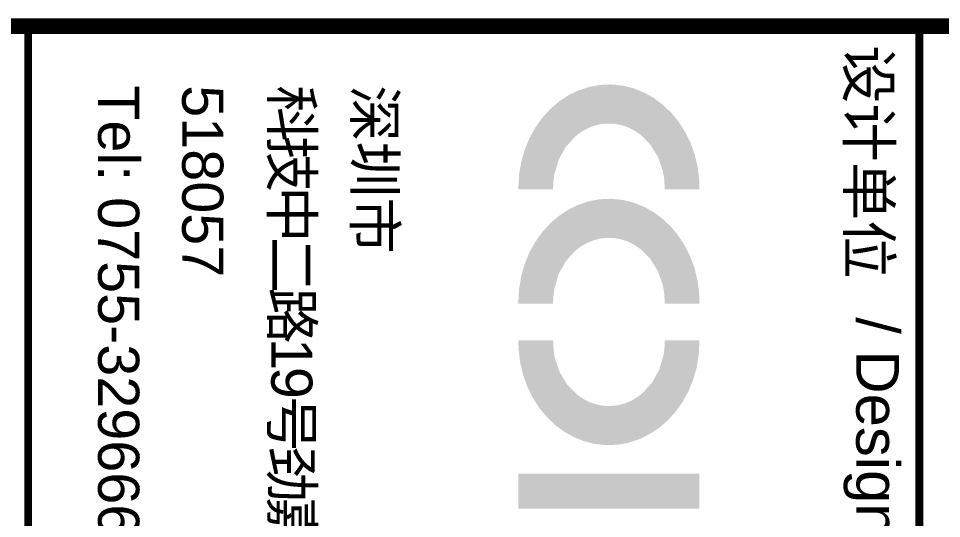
# Model space of a CAD drawing. Extents: x 129492 to 2683129, y 513162 to 1188265.
# Drawn here: x 544339 to 550554, y 523589 to 526953 of the extents above; entities that cross this region are included whole.
import ezdxf

# ---------------------------------------------------------------- set-up
doc = ezdxf.new("R2010")
doc.units = 0
doc.header["$LTSCALE"] = 1000
doc.header["$MEASUREMENT"] = 0
for name, color, linetype in [('G-0-XREF', 2, 'Continuous'), ('图框CCDI_B0GA1+0.00$0$G-ANNO-TEXT', 33, 'Continuous'), ('图框CCDI_B0GA1+0.00$0$G-BORD', 3, 'Continuous')]:
    doc.layers.add(name, color=color, linetype=linetype)
doc.styles.add('图框CCDI_B0GA1+0.00$0$Standard', font='txt')

# ---------------------------------------------------------------- blocks, each defined once
blk = doc.blocks.new('图框CCDI_B0GA1+0.00$0$block31')
at = {"layer": '图框CCDI_B0GA1+0.00$0$G-ANNO-TEXT'}
h = blk.add_hatch(color=256, dxfattribs=at)
h.paths.add_polyline_path([(5.3, 27.919), (5.861, 28.268), (6.51, 28.492), (6.861, 28.55), (7.226, 28.571), (7.305, 28.571), (7.306, 28.609), (7.306, 28.814), (7.306, 29.133), (7.306, 29.495), (7.306, 29.828), (7.306, 30.062), (7.306, 30.119), (7.306, 30.129), (7.299, 30.129), (7.226, 30.129), (7.166, 30.128), (6.871, 30.117), (6.296, 30.046), (5.746, 29.915), (5.225, 29.728), (4.738, 29.488), (4.289, 29.2), (3.884, 28.868), (3.526, 28.495), (3.22, 28.087), (2.97, 27.646), (2.782, 27.178), (2.66, 26.685), (2.608, 26.172), (2.631, 25.653), (2.725, 25.151), (2.887, 24.672), (3.113, 24.219), (3.397, 23.797), (3.734, 23.409), (4.122, 23.06), (4.554, 22.754), (5.026, 22.494), (5.534, 22.286), (6.073, 22.131), (6.638, 22.036), (7.226, 22.003), (7.305, 22.003), (7.306, 22.042), (7.306, 22.247), (7.306, 22.566), (7.306, 22.928), (7.306, 23.262), (7.306, 23.496), (7.306, 23.553), (7.306, 23.563), (7.299, 23.563), (7.266, 23.563), (7.233, 23.563), (7.226, 23.563), (7.194, 23.563), (7.005, 23.57), (6.649, 23.614), (5.984, 23.81), (5.404, 24.135), (4.93, 24.569), (4.74, 24.821), (4.585, 25.093), (4.468, 25.382), (4.392, 25.686), (4.36, 26.003), (4.374, 26.323), (4.433, 26.632), (4.534, 26.927), (4.673, 27.206), (4.85, 27.466)])
h.paths.add_polyline_path([(9.595, 25.382), (9.519, 25.686), (9.487, 26.003), (9.501, 26.323), (9.56, 26.632), (9.66, 26.927), (9.8, 27.206), (9.977, 27.466), (10.426, 27.919), (10.987, 28.268), (11.636, 28.492), (11.987, 28.55), (12.351, 28.571), (12.435, 28.571), (12.436, 28.609), (12.436, 28.814), (12.436, 29.133), (12.436, 29.495), (12.436, 29.828), (12.436, 30.062), (12.436, 30.119), (12.436, 30.129), (12.428, 30.129), (12.351, 30.129), (12.292, 30.128), (11.996, 30.117), (11.422, 30.046), (10.872, 29.915), (10.351, 29.728), (9.864, 29.488), (9.416, 29.2), (9.01, 28.868), (8.653, 28.495), (8.347, 28.087), (8.097, 27.646), (7.91, 27.178), (7.787, 26.685), (7.736, 26.172), (7.758, 25.653), (7.852, 25.151), (8.015, 24.672), (8.24, 24.219), (8.524, 23.797), (8.861, 23.409), (9.248, 23.06), (9.68, 22.754), (10.152, 22.494), (10.66, 22.286), (11.199, 22.131), (11.764, 22.036), (12.351, 22.003), (12.435, 22.003), (12.436, 22.042), (12.436, 22.247), (12.436, 22.566), (12.436, 22.928), (12.436, 23.262), (12.436, 23.496), (12.436, 23.553), (12.436, 23.563), (12.428, 23.563), (12.394, 23.563), (12.359, 23.563), (12.351, 23.563), (12.32, 23.563), (12.131, 23.57), (11.775, 23.614), (11.111, 23.81), (10.53, 24.135), (10.056, 24.569), (9.867, 24.821), (9.712, 25.093)])
h.paths.add_polyline_path([(18.423, 24.487), (18.611, 24.956), (18.733, 25.449), (18.785, 25.963), (18.763, 26.482), (18.668, 26.983), (18.506, 27.462), (18.28, 27.914), (17.997, 28.336), (17.659, 28.723), (17.272, 29.072), (16.84, 29.378), (16.367, 29.638), (15.859, 29.846), (15.321, 30.001), (14.755, 30.096), (14.168, 30.129), (14.086, 30.129), (14.085, 30.09), (14.085, 29.885), (14.085, 29.566), (14.085, 29.204), (14.085, 28.871), (14.085, 28.638), (14.085, 28.581), (14.085, 28.571), (14.092, 28.571), (14.126, 28.571), (14.16, 28.571), (14.168, 28.571), (14.199, 28.571), (14.388, 28.563), (14.744, 28.52), (15.409, 28.323), (15.989, 27.998), (16.463, 27.564), (16.652, 27.312), (16.807, 27.04), (16.924, 26.752), (16.999, 26.448), (17.031, 26.132), (17.018, 25.811), (16.959, 25.502), (16.858, 25.207), (16.719, 24.928), (16.543, 24.668), (16.093, 24.214), (15.532, 23.865), (14.883, 23.642), (14.532, 23.583), (14.168, 23.563), (14.086, 23.563), (14.085, 23.524), (14.085, 23.319), (14.085, 23), (14.085, 22.637), (14.085, 22.304), (14.085, 22.07), (14.085, 22.013), (14.085, 22.003), (14.092, 22.003), (14.168, 22.003), (14.227, 22.003), (14.523, 22.015), (15.097, 22.086), (15.647, 22.217), (16.168, 22.405), (16.655, 22.644), (17.104, 22.933), (17.51, 23.265), (17.868, 23.638), (18.174, 24.046)])
h.paths.add_polyline_path([(21.633, 30.129), (20.064, 30.129), (20.064, 22.003), (21.633, 22.003)])
at = {"layer": '图框CCDI_B0GA1+0.00$0$G-ANNO-TEXT', "attachment_point": 7, "style": '图框CCDI_B0GA1+0.00$0$Standard'}
for s, insert, char_height in [('{\\fSimSun|b0|i0|c134|p2;深圳市}', (2.645, 14.435), 1.84715), ('{\\fSimSun|b0|i0|c134|p2;\\T0.9;科技中二路\\f@Arial Unicode MS|b0|i0|c134|p34;19\\fSimSun|b0|i0|c134|p2;号劲嘉科技大厦\\T1; }', (2.645, 10.697), 1.847146), ('{\\fArial Unicode MS|b0|i0|c134|p34;518057}', (2.645, 6.885), 1.84715), ('{\\fArial Unicode MS|b0|i0|c0|p34;Tel: 0755-3\\fArial Unicode MS|b0|i0|c134|p34;2966666}', (2.645, 3.111), 1.84715)]:
    blk.add_mtext(s, dxfattribs=dict(at, insert=insert, char_height=char_height))
blk = doc.blocks.new('图框CCDI_B0GA1+0.00')
at = {"layer": '图框CCDI_B0GA1+0.00$0$G-BORD'}
for points, const_width in [([(75100, 1000), (75100, 58400)], 70), ([(83100, 22200), (75100, 22200)], 35), ([(75100, 22200), (83100, 22200)], 35), ([(75100, 18200), (83100, 18200)], 35)]:
    blk.add_lwpolyline(points, dxfattribs=dict(at, const_width=const_width))
at = {"layer": '图框CCDI_B0GA1+0.00$0$G-BORD', "xscale": 100, "yscale": 100, "zscale": 100}
blk.add_blockref('图框CCDI_B0GA1+0.00$0$block31', (75100, 18200), dxfattribs=at)
at = {"layer": '图框CCDI_B0GA1+0.00$0$G-ANNO-TEXT', "char_height": 191.911, "attachment_point": 7, "style": '图框CCDI_B0GA1+0.00$0$Standard'}
for s, insert in [('{\\fSimSun|b0|i0|c134|p2;设计单位}', (75184.3, 21855.6)), ('\\fArial Unicode MS|b0|i0|c0|p34;\\W1;/ Design Corporation', (76405, 21858.8))]:
    blk.add_mtext(s, dxfattribs=dict(at, insert=insert))

msp = doc.modelspace()

# ---------------------------------------------------------------- block references
at = {"layer": 'G-0-XREF', "ltscale": 5, "xscale": 1.5, "yscale": 1.5, "zscale": 1.5, "rotation": 270}
msp.add_blockref('图框CCDI_B0GA1+0.00', (517104.6, 639550.7), dxfattribs=at)

doc.saveas('drawing.dxf')
